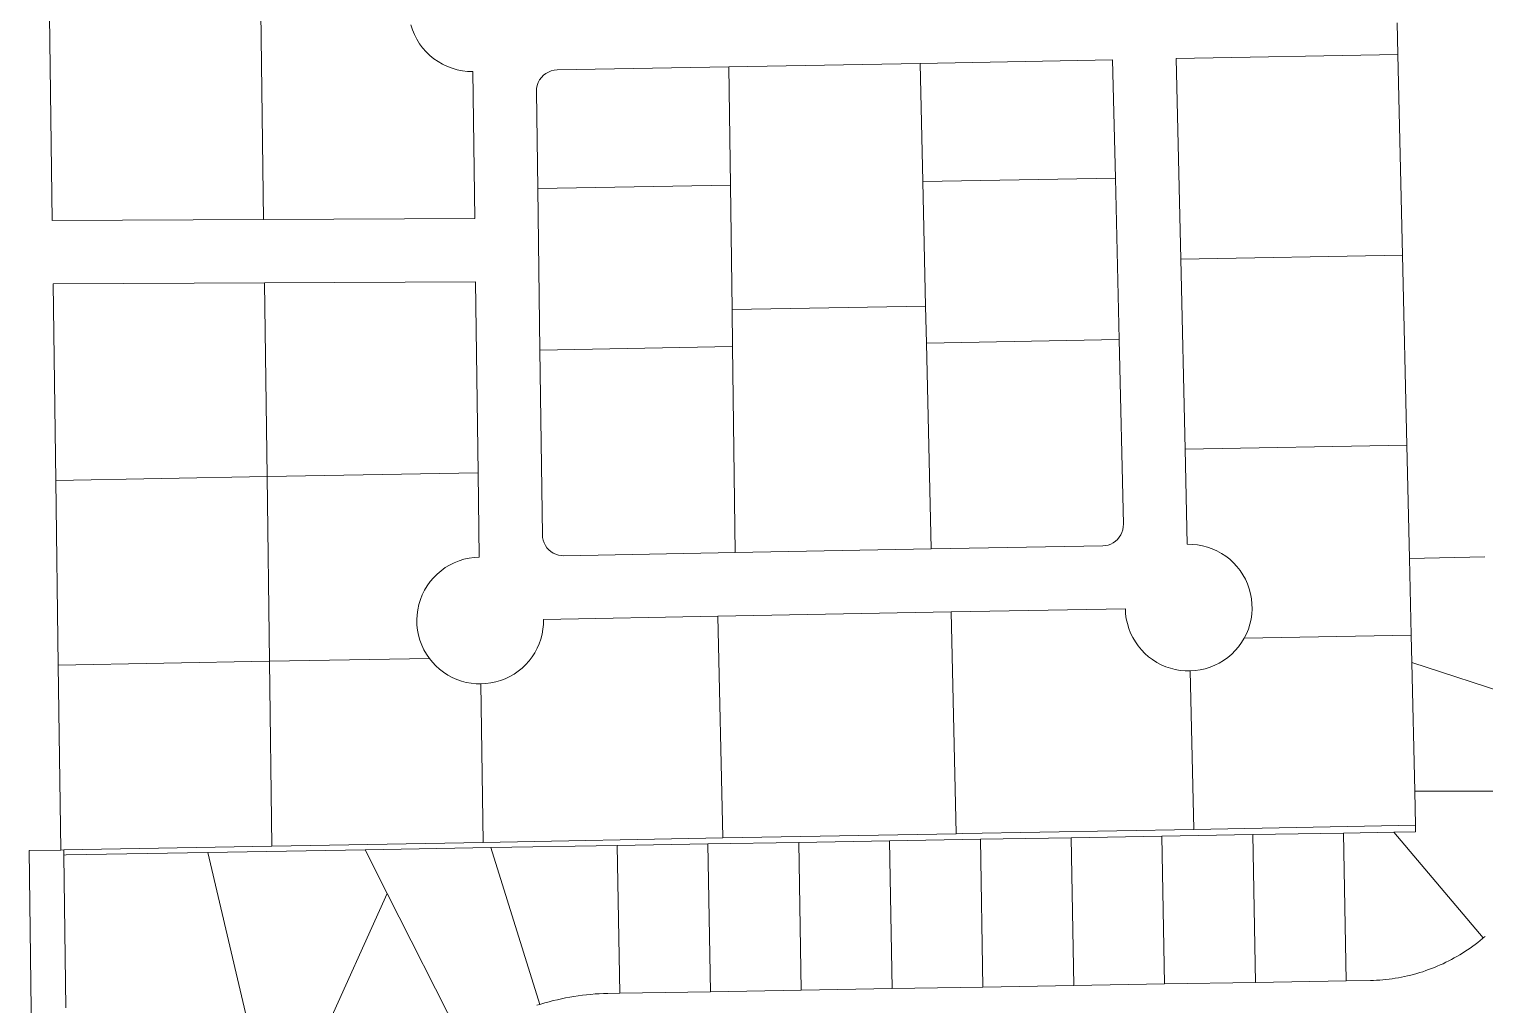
# Model space of a CAD drawing. Header units: feet. Extents: x 865220 to 2774701, y -2240498 to 961524.
# Drawn here: x 2763782 to 2765160, y 958163 to 959087 of the extents above; entities that cross this region are included whole.
import ezdxf

# ---------------------------------------------------------------- set-up
doc = ezdxf.new("R2010")
doc.units = ezdxf.units.FT
doc.header["$LTSCALE"] = 0.015
doc.header["$MEASUREMENT"] = 0
doc.layers.add('Parcels', color=7, linetype='Continuous', lineweight=0)

msp = doc.modelspace()

# ---------------------------------------------------------------- linework, layer by layer
at = {"layer": 'Parcels', "lineweight": 5}
for p, q in [((2764003.7, 958906.3), (2764001.1, 959102.6)), ((2764001.1, 959102.6), (2764003.7, 958906.3)), ((2764144.7, 959085.8), (2764143.2, 959090.5)), ((2765077, 959092.4), (2765077.7, 959062.4)), ((2764146.5, 959081.3), (2764144.7, 959085.8)), ((2764148.8, 959076.9), (2764146.5, 959081.3)), ((2764151.4, 959072.7), (2764148.8, 959076.9)), ((2764154.3, 959068.7), (2764151.4, 959072.7)), ((2764157.6, 959065), (2764154.3, 959068.7)), ((2764161.1, 959061.6), (2764157.6, 959065)), ((2764164.9, 959058.5), (2764161.1, 959061.6)), ((2765077.6, 959062.4), (2764867.7, 959058.6)), ((2765077.7, 959062.4), (2765077.6, 959062.4)), ((2765082, 958872.5), (2765077.7, 959062.4)), ((2764169, 959055.7), (2764164.9, 959058.5)), ((2764173.3, 959053.2), (2764169, 959055.7)), ((2764177.8, 959051.1), (2764173.3, 959053.2)), ((2764182.4, 959049.4), (2764177.8, 959051.1)), ((2764187.1, 959048), (2764182.4, 959049.4)), ((2764192, 959047.1), (2764187.1, 959048)), ((2764196.9, 959046.5), (2764192, 959047.1)), ((2764201.8, 959046.4), (2764196.9, 959046.5)), ((2764203.7, 958907.3), (2764201.8, 959046.4)), ((2764201.8, 959046.4), (2764201.8, 959046.4)), ((2764273.5, 959045.9), (2764271, 959044.5)), ((2764276.1, 959046.9), (2764273.5, 959045.9)), ((2764278.9, 959047.6), (2764276.1, 959046.9)), ((2764281.7, 959047.9), (2764278.9, 959047.6)), ((2764444.3, 959050.8), (2764281.7, 959047.9)), ((2764625.3, 959054.1), (2764444.3, 959050.8)), ((2764445.8, 958938.8), (2764444.3, 959050.8)), ((2764444.3, 959050.8), (2764445.8, 958938.8)), ((2764807.7, 959057.4), (2764625.3, 959054.1)), ((2764627.9, 958942.2), (2764625.3, 959054.1)), ((2764810.3, 958945.5), (2764807.7, 959057.4)), ((2764867.7, 959058.6), (2764872.1, 958868.6)), ((2764262.8, 959033.2), (2764262.2, 959030.4)), ((2764263.8, 959035.9), (2764262.8, 959033.2)), ((2764265.1, 959038.4), (2764263.8, 959035.9)), ((2764266.8, 959040.7), (2764265.1, 959038.4)), ((2764268.7, 959042.8), (2764266.8, 959040.7)), ((2764271, 959044.5), (2764268.7, 959042.8)), ((2764262.2, 959030.4), (2764262.1, 959027.6)), ((2764262.1, 959027.6), (2764263.3, 958935.5)), ((2764263.3, 958935.5), (2764445.8, 958938.8)), ((2764263.3, 958935.5), (2764265.4, 958782.5)), ((2764445.8, 958938.8), (2764445.8, 958938.8)), ((2764445.8, 958938.8), (2764447.4, 958820.9)), ((2764810.3, 958945.5), (2764627.9, 958942.2)), ((2764630.6, 958824.2), (2764627.9, 958942.2)), ((2764627.9, 958942.2), (2764627.9, 958942.2)), ((2764813.8, 958792.5), (2764810.3, 958945.5)), ((2764810.3, 958945.5), (2764810.3, 958945.5)), ((2764003.7, 958906.3), (2764203.7, 958907.3)), ((2764003.7, 958906.3), (2764003.7, 958906.3)), ((2764872.1, 958868.6), (2765082, 958872.5)), ((2764872.1, 958868.6), (2764876.2, 958688.7)), ((2765082, 958872.5), (2765086.2, 958692.5)), ((2765082, 958872.5), (2765082, 958872.5)), ((2765082, 958872.5), (2765082, 958872.5)), ((2765082, 958872.5), (2765082, 958872.5)), ((2764204.5, 958847.3), (2764004.5, 958846.3)), ((2764007, 958662.8), (2764004.5, 958846.3)), ((2764004.5, 958846.3), (2764004.5, 958846.3)), ((2764206.9, 958666.5), (2764204.5, 958847.3)), ((2764204.5, 958847.3), (2764204.5, 958847.3)), ((2764447.4, 958820.9), (2764630.6, 958824.2)), ((2764447.4, 958820.9), (2764447.8, 958785.9)), ((2764447.4, 958820.9), (2764447.4, 958820.9)), ((2764631.4, 958789.2), (2764630.6, 958824.2)), ((2764447.8, 958785.9), (2764265.4, 958782.5)), ((2764447.8, 958785.9), (2764450.4, 958590.9)), ((2764631.4, 958789.2), (2764813.8, 958792.5)), ((2764813.8, 958792.5), (2764631.4, 958789.2)), ((2764635.9, 958594.3), (2764631.4, 958789.2)), ((2764631.4, 958789.2), (2764631.4, 958789.2)), ((2764631.4, 958789.2), (2764635.9, 958594.3)), ((2764813.8, 958792.5), (2764813.8, 958792.5)), ((2764817.9, 958617.7), (2764813.8, 958792.5)), ((2764265.4, 958782.5), (2764267.7, 958607.7)), ((2764876.2, 958688.7), (2765086.1, 958692.5)), ((2764876.2, 958688.7), (2764878.3, 958598.7)), ((2765086.1, 958692.5), (2765086.2, 958692.5)), ((2765088.7, 958585.3), (2765086.2, 958692.5)), ((2765086.2, 958692.5), (2765086.2, 958692.5)), ((2764007, 958662.8), (2764206.9, 958666.5)), ((2764009.3, 958487.9), (2764007, 958662.8)), ((2764007, 958662.8), (2764009.3, 958487.9)), ((2764208, 958586.5), (2764206.9, 958666.5)), ((2764817.8, 958615.1), (2764817.9, 958617.7)), ((2764267.7, 958607.7), (2764267.9, 958605)), ((2764267.9, 958605), (2764268.5, 958602.5)), ((2764812.3, 958603.4), (2764814, 958605.4)), ((2764814, 958605.4), (2764815.4, 958607.6)), ((2764815.4, 958607.6), (2764816.5, 958610)), ((2764816.5, 958610), (2764817.3, 958612.5)), ((2764817.3, 958612.5), (2764817.8, 958615.1)), ((2764268.5, 958602.5), (2764269.4, 958600)), ((2764269.4, 958600), (2764270.6, 958597.7)), ((2764270.6, 958597.7), (2764272, 958595.5)), ((2764272, 958595.5), (2764273.8, 958593.6)), ((2764273.8, 958593.6), (2764275.8, 958591.9)), ((2764275.8, 958591.9), (2764278, 958590.4)), ((2764278, 958590.4), (2764280.4, 958589.3)), ((2764288.1, 958587.9), (2764450.4, 958590.9)), ((2764450.4, 958590.9), (2764635.9, 958594.3)), ((2764450.4, 958590.9), (2764450.4, 958590.9)), ((2764635.9, 958594.3), (2764798.3, 958597.2)), ((2764635.9, 958594.3), (2764635.9, 958594.3)), ((2764798.3, 958597.2), (2764800.9, 958597.5)), ((2764800.9, 958597.5), (2764803.4, 958598)), ((2764803.4, 958598), (2764805.9, 958598.9)), ((2764805.9, 958598.9), (2764808.2, 958600.1)), ((2764808.2, 958600.1), (2764810.4, 958601.6)), ((2764810.4, 958601.6), (2764812.3, 958603.4)), ((2764878.3, 958598.7), (2764883.2, 958598.6)), ((2764883.2, 958598.6), (2764888, 958598.2)), ((2764888, 958598.2), (2764892.7, 958597.3)), ((2764892.7, 958597.3), (2764897.4, 958596.1)), ((2764897.4, 958596.1), (2764902, 958594.4)), ((2764902, 958594.4), (2764906.4, 958592.5)), ((2764906.4, 958592.5), (2764910.7, 958590.1)), ((2764910.7, 958590.1), (2764914.7, 958587.5)), ((2764171.8, 958573.7), (2764175.8, 958576.6)), ((2764175.8, 958576.6), (2764179.9, 958579.1)), ((2764179.9, 958579.1), (2764184.3, 958581.3)), ((2764184.3, 958581.3), (2764188.9, 958583.1)), ((2764188.9, 958583.1), (2764193.5, 958584.5)), ((2764193.5, 958584.5), (2764198.3, 958585.6)), ((2764198.3, 958585.6), (2764203.1, 958586.2)), ((2764203.1, 958586.2), (2764208, 958586.5)), ((2764280.4, 958589.3), (2764282.9, 958588.5)), ((2764282.9, 958588.5), (2764285.5, 958588.1)), ((2764285.5, 958588.1), (2764288.1, 958587.9)), ((2764914.7, 958587.5), (2764918.5, 958584.5)), ((2764918.5, 958584.5), (2764922.1, 958581.2)), ((2764922.1, 958581.2), (2764925.4, 958577.7)), ((2764925.4, 958577.7), (2764928.4, 958573.8)), ((2765088.7, 958585.3), (2765160.2, 958586.9)), ((2765090.3, 958512.6), (2765088.7, 958585.3)), ((2765088.7, 958585.3), (2765088.7, 958585.3)), ((2764158.6, 958559.4), (2764161.5, 958563.4)), ((2764161.5, 958563.4), (2764164.6, 958567.1)), ((2764164.6, 958567.1), (2764168.1, 958570.5)), ((2764168.1, 958570.5), (2764171.8, 958573.7)), ((2764928.4, 958573.8), (2764931, 958569.8)), ((2764931, 958569.8), (2764933.4, 958565.6)), ((2764933.4, 958565.6), (2764935.4, 958561.2)), ((2764152.2, 958546.3), (2764154, 958550.8)), ((2764154, 958550.8), (2764156.1, 958555.2)), ((2764156.1, 958555.2), (2764158.6, 958559.4)), ((2764935.4, 958561.2), (2764937, 958556.6)), ((2764937, 958556.6), (2764938.2, 958551.9)), ((2764938.2, 958551.9), (2764939.1, 958547.2)), ((2764149.1, 958532), (2764149.7, 958536.8)), ((2764149.7, 958536.8), (2764150.8, 958541.6)), ((2764150.8, 958541.6), (2764152.2, 958546.3)), ((2764819.7, 958537.6), (2764654.8, 958534.6)), ((2764820, 958532.9), (2764819.7, 958537.6)), ((2764939.1, 958547.2), (2764939.6, 958542.3)), ((2764939.7, 958537.5), (2764939.4, 958532.7)), ((2764939.6, 958542.3), (2764939.7, 958537.5)), ((2764148.8, 958527.1), (2764149.1, 958532)), ((2764149, 958522.2), (2764148.8, 958527.1)), ((2764149.5, 958517.4), (2764149, 958522.2)), ((2764268.7, 958522.9), (2764268.2, 958518.2)), ((2764268.8, 958527.6), (2764268.7, 958522.9)), ((2764433.7, 958530.6), (2764268.8, 958527.6)), ((2764654.8, 958534.6), (2764433.7, 958530.6)), ((2764438.6, 958321), (2764433.7, 958530.6)), ((2764659.6, 958325), (2764654.8, 958534.6)), ((2764654.8, 958534.6), (2764659.6, 958325)), ((2764820.6, 958528.2), (2764820, 958532.9)), ((2764821.6, 958523.6), (2764820.6, 958528.2)), ((2764823, 958519.1), (2764821.6, 958523.6)), ((2764937.6, 958523.1), (2764936.2, 958518.5)), ((2764938.7, 958527.9), (2764937.6, 958523.1)), ((2764939.4, 958532.7), (2764938.7, 958527.9)), ((2764150.4, 958512.6), (2764149.5, 958517.4)), ((2764151.8, 958507.9), (2764150.4, 958512.6)), ((2764153.5, 958503.3), (2764151.8, 958507.9)), ((2764266.2, 958508.9), (2764264.6, 958504.5)), ((2764267.4, 958513.5), (2764266.2, 958508.9)), ((2764268.2, 958518.2), (2764267.4, 958513.5)), ((2764824.7, 958514.7), (2764823, 958519.1)), ((2764826.8, 958510.5), (2764824.7, 958514.7)), ((2764829.2, 958506.4), (2764826.8, 958510.5)), ((2764932.2, 958509.7), (2764929.7, 958505.6)), ((2764934.4, 958514), (2764932.2, 958509.7)), ((2765090.3, 958512.6), (2764932.2, 958509.7)), ((2764936.2, 958518.5), (2764934.4, 958514)), ((2765090.3, 958512.6), (2765090.9, 958486.7)), ((2765090.3, 958512.6), (2765090.3, 958512.6)), ((2764155.5, 958498.9), (2764153.5, 958503.3)), ((2764158, 958494.7), (2764155.5, 958498.9)), ((2764160.7, 958490.6), (2764158, 958494.7)), ((2764260.5, 958496), (2764257.9, 958492)), ((2764262.7, 958500.2), (2764260.5, 958496)), ((2764264.6, 958504.5), (2764262.7, 958500.2)), ((2764831.9, 958502.5), (2764829.2, 958506.4)), ((2764834.9, 958498.8), (2764831.9, 958502.5)), ((2764838.2, 958495.4), (2764834.9, 958498.8)), ((2764841.7, 958492.3), (2764838.2, 958495.4)), ((2764920.4, 958494.6), (2764916.7, 958491.5)), ((2764923.8, 958498), (2764920.4, 958494.6)), ((2764926.9, 958501.7), (2764923.8, 958498)), ((2764929.7, 958505.6), (2764926.9, 958501.7)), ((2764160.7, 958490.6), (2764009.3, 958487.9)), ((2764011.7, 958313.2), (2764009.3, 958487.9)), ((2764009.3, 958487.9), (2764009.3, 958487.9)), ((2764163.7, 958487), (2764160.7, 958490.6)), ((2764160.7, 958490.6), (2764160.7, 958490.6)), ((2764166.9, 958483.5), (2764163.7, 958487)), ((2764170.4, 958480.4), (2764166.9, 958483.5)), ((2764174.2, 958477.5), (2764170.4, 958480.4)), ((2764248.5, 958481.5), (2764244.8, 958478.5)), ((2764251.9, 958484.7), (2764248.5, 958481.5)), ((2764255.1, 958488.3), (2764251.9, 958484.7)), ((2764257.9, 958492), (2764255.1, 958488.3)), ((2764845.5, 958489.5), (2764841.7, 958492.3)), ((2764849.5, 958486.9), (2764845.5, 958489.5)), ((2764853.6, 958484.7), (2764849.5, 958486.9)), ((2764858, 958482.8), (2764853.6, 958484.7)), ((2764862.4, 958481.3), (2764858, 958482.8)), ((2764867, 958480.1), (2764862.4, 958481.3)), ((2764871.7, 958479.3), (2764867, 958480.1)), ((2764890.7, 958479.8), (2764885.9, 958479.1)), ((2764895.3, 958480.8), (2764890.7, 958479.8)), ((2764899.9, 958482.3), (2764895.3, 958480.8)), ((2764904.4, 958484.1), (2764899.9, 958482.3)), ((2764908.7, 958486.2), (2764904.4, 958484.1)), ((2764912.8, 958488.7), (2764908.7, 958486.2)), ((2764916.7, 958491.5), (2764912.8, 958488.7)), ((2765230.7, 958441.2), (2765090.9, 958486.7)), ((2765090.9, 958486.7), (2765093.7, 958365)), ((2765090.9, 958486.7), (2765230.7, 958441.2)), ((2765093.7, 958365), (2765090.9, 958486.7)), ((2765090.9, 958486.7), (2765090.9, 958486.7)), ((2764178.1, 958474.9), (2764174.2, 958477.5)), ((2764182.3, 958472.7), (2764178.1, 958474.9)), ((2764186.6, 958470.8), (2764182.3, 958472.7)), ((2764191, 958469.2), (2764186.6, 958470.8)), ((2764195.6, 958468), (2764191, 958469.2)), ((2764200.2, 958467.1), (2764195.6, 958468)), ((2764204.9, 958466.6), (2764200.2, 958467.1)), ((2764209.6, 958466.5), (2764204.9, 958466.6)), ((2764214.3, 958466.8), (2764209.6, 958466.5)), ((2764211.6, 958316.8), (2764209.6, 958466.5)), ((2764209.6, 958466.5), (2764209.6, 958466.5)), ((2764219, 958467.4), (2764214.3, 958466.8)), ((2764223.6, 958468.4), (2764219, 958467.4)), ((2764228.2, 958469.7), (2764223.6, 958468.4)), ((2764232.6, 958471.4), (2764228.2, 958469.7)), ((2764236.8, 958473.4), (2764232.6, 958471.4)), ((2764240.9, 958475.8), (2764236.8, 958473.4)), ((2764244.8, 958478.5), (2764240.9, 958475.8)), ((2764876.4, 958478.8), (2764871.7, 958479.3)), ((2764881.1, 958478.8), (2764876.4, 958478.8)), ((2764885.9, 958479.1), (2764881.1, 958478.8)), ((2764881.1, 958478.8), (2764884.5, 958329.1)), ((2764881.1, 958478.8), (2764881.1, 958478.8)), ((2765218.7, 958365.1), (2765093.7, 958365)), ((2765094.5, 958332.7), (2765093.7, 958365)), ((2764884.6, 958328.8), (2764665.8, 958324.8)), ((2764884.5, 958329.1), (2764884.6, 958328.8)), ((2764884.6, 958328.8), (2765094.4, 958332.7)), ((2765094.5, 958332.7), (2765094.4, 958332.7)), ((2765094.5, 958332.7), (2765094.5, 958326.5)), ((2765094.5, 958326.5), (2765094.5, 958332.7)), ((2764211.6, 958316.5), (2764011.7, 958312.9)), ((2764438.6, 958320.7), (2764211.6, 958316.5)), ((2764211.6, 958316.5), (2764211.6, 958316.8)), ((2764424.5, 958315), (2764338.6, 958313.5)), ((2764424.5, 958315), (2764510.5, 958316.5)), ((2764426.9, 958175), (2764424.5, 958315)), ((2764424.5, 958315), (2764426.9, 958175)), ((2764659.6, 958324.7), (2764438.6, 958320.7)), ((2764438.6, 958321), (2764438.6, 958320.7)), ((2764438.6, 958320.7), (2764438.6, 958320.7)), ((2764596.5, 958318), (2764510.5, 958316.5)), ((2764510.5, 958316.5), (2764596.5, 958318)), ((2764512.9, 958176.5), (2764510.5, 958316.5)), ((2764596.5, 958318), (2764682.5, 958319.4)), ((2764596.5, 958318), (2764598.9, 958178)), ((2764659.6, 958325), (2764659.6, 958324.7)), ((2764665.8, 958324.8), (2764659.6, 958324.7)), ((2764659.6, 958324.7), (2764659.6, 958324.7)), ((2764768.4, 958320.9), (2764682.5, 958319.4)), ((2764684.9, 958179.5), (2764682.5, 958319.4)), ((2764682.5, 958319.4), (2764684.9, 958179.5)), ((2764854.4, 958322.4), (2764768.4, 958320.9)), ((2764768.4, 958320.9), (2764770.8, 958180.9)), ((2764854.4, 958322.4), (2764940.4, 958323.9)), ((2764856.8, 958182.4), (2764854.4, 958322.4)), ((2764854.4, 958322.4), (2764856.8, 958182.4)), ((2764940.4, 958323.9), (2765026.4, 958325.3)), ((2764942.8, 958183.9), (2764940.4, 958323.9)), ((2764940.4, 958323.9), (2764942.8, 958183.9)), ((2765073.8, 958326.1), (2765026.4, 958325.3)), ((2765026.4, 958325.3), (2765028.8, 958185.4)), ((2765094.5, 958326.5), (2765073.8, 958326.1)), ((2765073.8, 958326.1), (2765094.5, 958326.5)), ((2765073.8, 958326.1), (2765158.6, 958226)), ((2765073.8, 958326.1), (2765073.8, 958326.1)), ((2764099.9, 958309.4), (2763951, 958306.9)), ((2763951, 958306.9), (2763991.4, 958134.9)), ((2764011.7, 958312.9), (2764011.7, 958313.2)), ((2764011.7, 958313.2), (2764011.7, 958312.9)), ((2764011.7, 958312.9), (2764011.7, 958312.9)), ((2764218.9, 958311.5), (2764099.9, 958309.4)), ((2764120.8, 958268.2), (2764099.9, 958309.4)), ((2764099.9, 958309.4), (2764120.8, 958268.2)), ((2764218.9, 958311.5), (2764338.6, 958313.5)), ((2764265.2, 958163), (2764218.9, 958311.5)), ((2764341, 958173.6), (2764338.6, 958313.5)), ((2764338.6, 958313.5), (2764341, 958173.6)), ((2764051.9, 958115.9), (2764120.8, 958268.2)), ((2764120.8, 958268.2), (2764051.9, 958115.9)), ((2764120.8, 958268.2), (2764120.8, 958268.2)), ((2764120.8, 958268.2), (2764193.1, 958125.5)), ((2765146.2, 958216.4), (2765148.6, 958218.2)), ((2765148.6, 958218.2), (2765151, 958219.9)), ((2765151, 958219.9), (2765153.4, 958221.7)), ((2765153.4, 958221.7), (2765155.7, 958223.6)), ((2765155.7, 958223.6), (2765158, 958225.5)), ((2765158, 958225.5), (2765158.6, 958226)), ((2765158.6, 958226), (2765160.3, 958227.4)), ((2765158.6, 958226), (2765158.6, 958226)), ((2765123.2, 958202.9), (2765125.9, 958204.2)), ((2765125.9, 958204.2), (2765128.5, 958205.6)), ((2765128.5, 958205.6), (2765131.1, 958207)), ((2765131.1, 958207), (2765133.7, 958208.5)), ((2765133.7, 958208.5), (2765136.3, 958210)), ((2765136.3, 958210), (2765138.8, 958211.5)), ((2765138.8, 958211.5), (2765141.3, 958213.1)), ((2765141.3, 958213.1), (2765143.8, 958214.8)), ((2765143.8, 958214.8), (2765146.2, 958216.4)), ((2765087, 958190.1), (2765089.9, 958190.8)), ((2765089.9, 958190.8), (2765092.7, 958191.5)), ((2765092.7, 958191.5), (2765095.6, 958192.3)), ((2765095.6, 958192.3), (2765098.4, 958193.1)), ((2765098.4, 958193.1), (2765101.3, 958194)), ((2765101.3, 958194), (2765104.1, 958195)), ((2765104.1, 958195), (2765106.9, 958196)), ((2765106.9, 958196), (2765109.6, 958197)), ((2765109.6, 958197), (2765112.4, 958198.1)), ((2765112.4, 958198.1), (2765115.1, 958199.2)), ((2765115.1, 958199.2), (2765117.9, 958200.4)), ((2765117.9, 958200.4), (2765120.6, 958201.6)), ((2765120.6, 958201.6), (2765123.2, 958202.9)), ((2764426.9, 958175), (2764512.9, 958176.5)), ((2764512.9, 958176.5), (2764598.9, 958178)), ((2764512.9, 958176.5), (2764512.9, 958176.5)), ((2764598.9, 958178), (2764684.9, 958179.5)), ((2764598.9, 958178), (2764598.9, 958178)), ((2764684.9, 958179.5), (2764770.8, 958180.9)), ((2764684.9, 958179.5), (2764684.9, 958179.5)), ((2764770.8, 958180.9), (2764856.8, 958182.4)), ((2764770.8, 958180.9), (2764770.8, 958180.9)), ((2764856.8, 958182.4), (2764942.8, 958183.9)), ((2764856.8, 958182.4), (2764856.8, 958182.4)), ((2764942.8, 958183.9), (2765028.8, 958185.4)), ((2764942.8, 958183.9), (2764942.8, 958183.9)), ((2765028.8, 958185.4), (2765051.7, 958185.8)), ((2765028.8, 958185.4), (2765028.8, 958185.4)), ((2765051.7, 958185.8), (2765054.7, 958185.8)), ((2765054.7, 958185.8), (2765057.6, 958186)), ((2765057.6, 958186), (2765060.6, 958186.1)), ((2765060.6, 958186.1), (2765063.5, 958186.4)), ((2765063.5, 958186.4), (2765066.5, 958186.7)), ((2765066.5, 958186.7), (2765069.4, 958187)), ((2765069.4, 958187), (2765072.4, 958187.4)), ((2765072.4, 958187.4), (2765075.3, 958187.8)), ((2765075.3, 958187.8), (2765078.2, 958188.3)), ((2765078.2, 958188.3), (2765081.2, 958188.8)), ((2765081.2, 958188.8), (2765084.1, 958189.4)), ((2765084.1, 958189.4), (2765087, 958190.1)), ((2764262.5, 958162.2), (2764265.2, 958163)), ((2764265.2, 958163), (2764266.4, 958163.4)), ((2764265.2, 958163), (2764265.2, 958163)), ((2764266.4, 958163.4), (2764270.2, 958164.5)), ((2764270.2, 958164.5), (2764274.1, 958165.6)), ((2764274.1, 958165.6), (2764278, 958166.6)), ((2764278, 958166.6), (2764281.9, 958167.5)), ((2764281.9, 958167.5), (2764285.8, 958168.4)), ((2764285.8, 958168.4), (2764289.7, 958169.2)), ((2764289.7, 958169.2), (2764293.7, 958169.9)), ((2764293.7, 958169.9), (2764297.6, 958170.6)), ((2764297.6, 958170.6), (2764301.6, 958171.2)), ((2764301.6, 958171.2), (2764305.6, 958171.7)), ((2764305.6, 958171.7), (2764309.6, 958172.2)), ((2764309.6, 958172.2), (2764313.5, 958172.5)), ((2764313.5, 958172.5), (2764317.6, 958172.9)), ((2764317.6, 958172.9), (2764321.6, 958173.1)), ((2764321.6, 958173.1), (2764325.6, 958173.3)), ((2764325.6, 958173.3), (2764329.6, 958173.4)), ((2764329.6, 958173.4), (2764341, 958173.6)), ((2764341, 958173.6), (2764426.9, 958175)), ((2764341, 958173.6), (2764341, 958173.6)), ((2764426.9, 958175), (2764426.9, 958175))]:
    msp.add_line(p, q, dxfattribs=at)
at = {"layer": 'Parcels', "lineweight": 5, "ltscale": 100}
for p, q in [((2763801.1, 959099), (2763803.7, 958905.3)), ((2763803.7, 958905.3), (2764003.7, 958906.3)), ((2764004.5, 958846.3), (2763804.5, 958845.3)), ((2763804.5, 958845.3), (2763807, 958659.2)), ((2763807, 958659.2), (2764007, 958662.8)), ((2763807, 958659.2), (2763809.4, 958484.2)), ((2763809.4, 958484.2), (2764009.3, 958487.9)), ((2763809.4, 958484.2), (2763811.7, 958309.5)), ((2763811.7, 958309.2), (2763781.7, 958308.7)), ((2763781.7, 958308.7), (2763793.4, 957434.7)), ((2763811.7, 958309.5), (2763811.7, 958309.2)), ((2763811.7, 958309.2), (2763814.6, 958309.3)), ((2763814.6, 958309.3), (2763811.7, 958309.2)), ((2763814.6, 958309.3), (2764011.7, 958312.9)), ((2763814.6, 958309.3), (2763814.7, 958304.5)), ((2763814.7, 958304.5), (2763816.8, 958304.6)), ((2763814.7, 958304.5), (2763816.6, 958159.9)), ((2763816.6, 958159.9), (2763814.7, 958304.5)), ((2763814.7, 958304.5), (2763814.7, 958304.5)), ((2763951, 958306.9), (2763816.8, 958304.6)), ((2763816.8, 958304.6), (2763951, 958306.9))]:
    msp.add_line(p, q, dxfattribs=at)

doc.saveas('drawing.dxf')
